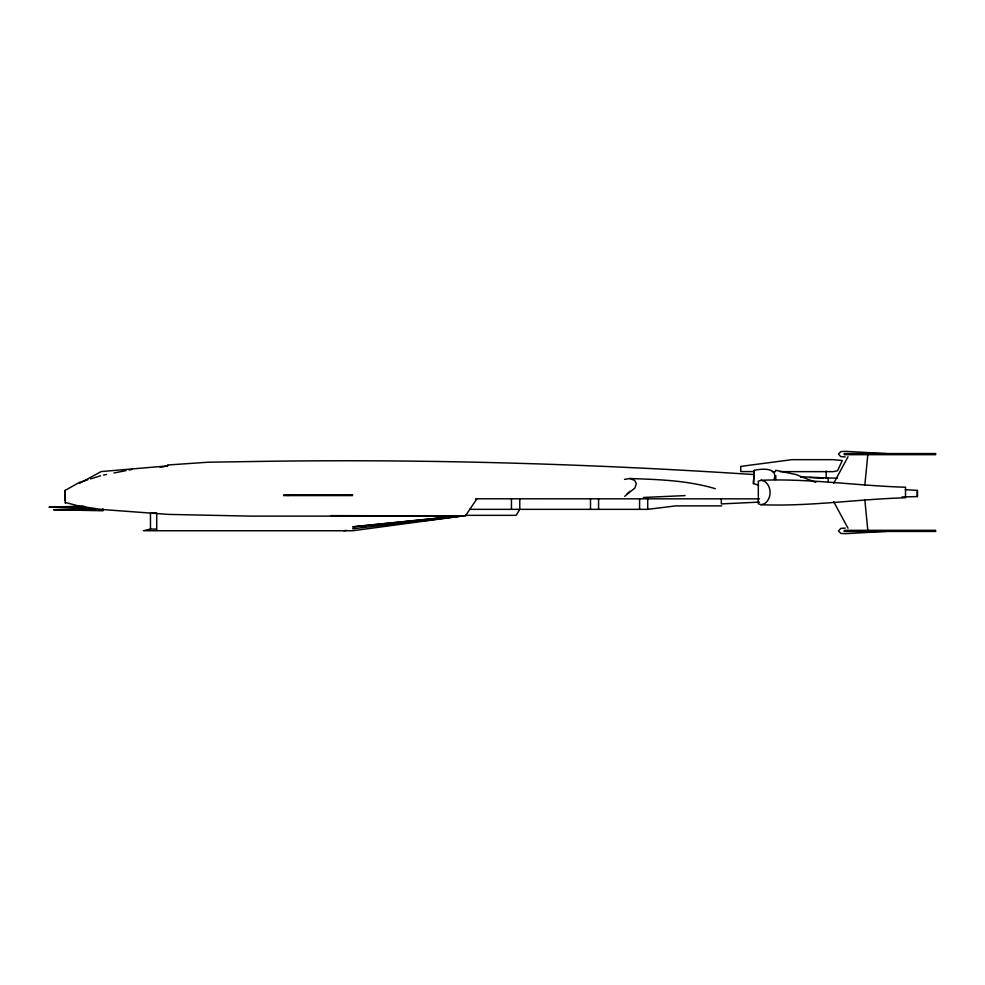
<?xml version="1.0" encoding="UTF-8"?>
<svg xmlns="http://www.w3.org/2000/svg" width="985" height="985" viewBox="0 0 985 985"><rect width="100%" height="100%" fill="white"/><g stroke="black" fill="none" stroke-linecap="round" stroke-linejoin="round"><path stroke-width="1.48" d="M65.195 490.579L65.195 496.846M511.449 509.344L511.449 498.792M590.495 509.344L590.495 498.792M775.897 475.792L775.7 479.633M774.087 479.387C778.285 467.296 761.639 468.528 754.214 470.387L753.451 483.586L758.61 485.137M864.83 485.112L867.871 454.11M753.451 483.586L754.214 470.387M775.7 470.928L775.835 470.276L796.2 474.61L815.802 482.391M833.729 483.229L848.011 456.757M476.851 498.853L465.252 516.128L250.818 516.128L168.25 514.392L102.046 509.504L79.379 506.167L65.305 502.448L65.195 490.382L79.268 482.453L87.776 479.793M626.768 494.162L629.908 491.256M624.699 496.317L634.857 488.031L636.335 483.746L634.685 480.409L629.821 478.525L624.552 479.363M79.526 483.364L101.135 471.581L167.573 465.917L167.573 465.068M761.073 480.286L758.315 481.209L758.315 503.778L761.073 504.714C809.387 506.684 857.307 499.149 905.51 497.77L905.51 487.218C857.307 485.851 809.387 478.316 761.073 480.286L764.434 481.209C771.969 486.258 771.969 498.742 764.434 503.778L761.073 504.714M90.608 478.907L100.519 475.804M156.467 529.068L150.471 529.068L143.391 530.743L352.642 530.755L462.667 515.955L331.219 515.635M49.25 507.14L85.535 507.14L85.535 508.186L49.25 507.14L84.057 506.118M102.896 508.679L102.896 510.772L53.67 509.725L96.85 508.752M160.112 467.395L167.573 465.917M103.45 475.065L106.454 474.474M113.989 472.985L126.043 470.621M129.06 470.03L132.064 469.426M740.769 466.397L791.977 459.663L833.359 459.663L842.298 460.561L837.545 470.756L833.359 471.655L779.935 471.643M343.666 530.755L346.708 530.373M383.325 525.818L386.379 525.448M390.946 524.87L394.012 524.5M398.58 523.921L401.634 523.552M406.202 522.973L409.267 522.592M413.835 522.025L416.889 521.644M419.93 521.274L462.667 515.955M469.673 509.344L647.711 509.344L675.796 505.884L721.734 505.884M434.483 518.886L437.512 518.529M442.056 517.975L445.085 517.605M449.64 517.051L452.669 516.694M352.642 528.797L460.697 515.955L352.642 526.84L458.727 515.955M685.055 495.603L643.464 497.474M845.228 528.095L840.771 528.403L838.494 530.89L840.771 533.377L845.228 533.685L886.389 531.395M168.152 464.969L208.364 462.199L250.707 461.559C418.416 458.727 586.026 463.529 753.365 474.524M759.472 502.104L721.316 503.914L721.316 498.853M902.001 496.969L917.38 496.575L917.367 490.419L905.277 489.668M844.12 453.556L935.75 453.556M844.12 454.676L935.75 454.676M826.957 478.082L837.533 478.082M475.644 498.792L759.472 498.853M53.67 509.725L102.896 509.725M156.467 513.111L150.471 513.111L150.471 529.068M465.203 515.34L516.165 515.34L519.772 509.344L519.772 498.792M844.12 530.324L935.75 530.324M844.12 531.444L935.75 531.444M740.769 471.569L754.325 471.593M772.4 471.63L775.417 471.63M629.821 478.525C658.448 479.473 687.739 480.421 715.319 488.708M800.694 476.752L828.176 478.033L828.176 481.776M800.583 477.109L803.588 477.257M809.621 477.54L823.189 478.193M886.389 453.605L845.228 451.315L840.771 451.623L838.494 454.11L840.771 456.597L845.228 456.905M833.729 501.771L848.011 528.243M864.83 499.887L867.871 530.89M65.256 498.853L65.305 500.552L65.195 490.382M917.367 490.419L917.38 496.575M826.193 471.039L826.193 478.328M740.769 466.656L740.769 470.608M647.711 498.792L647.711 509.344M639.585 498.792L639.585 509.344M598.572 498.792L598.572 509.344M287.977 494.901L287.977 495.59M156.713 513.05L156.726 530.238M65.305 502.448L65.305 503.163M352.495 494.901L283.631 494.901L283.631 495.59L352.495 495.59L352.495 494.901"/></g></svg>
